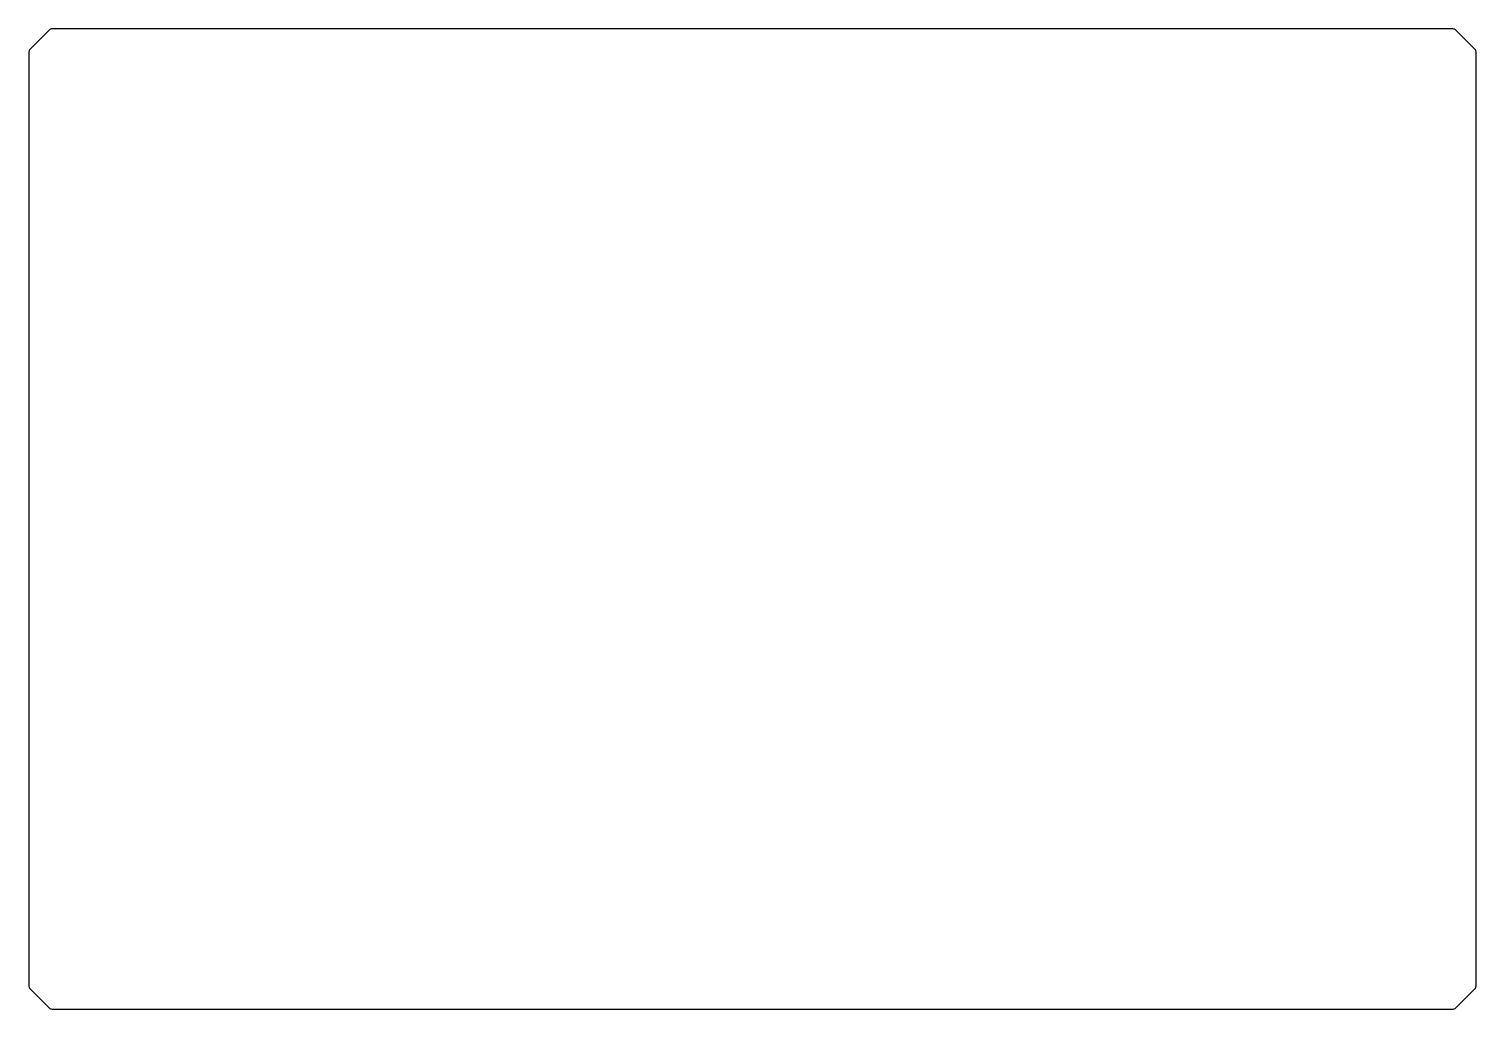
# Model space of a CAD drawing. Header units: millimetres. Extents: x -1149 to -778, y -302 to -51.
import ezdxf

# ---------------------------------------------------------------- set-up
doc = ezdxf.new("R2010")
doc.units = ezdxf.units.MM
doc.layers.get('0').update_dxf_attribs({"linetype": 'CONTINUOUS'})

msp = doc.modelspace()

# ---------------------------------------------------------------- linework, layer by layer
msp.add_lwpolyline([(-1142.62, -50.82, 0.198912), (-1143.33, -51.12), (-1148.25, -56.03, 0.198912), (-1148.54, -56.74), (-1148.54, -296.31, 0.198912), (-1148.25, -297.02), (-1143.33, -301.93, 0.198912), (-1142.62, -302.22), (-783.45, -302.22, 0.198912), (-782.75, -301.93), (-777.83, -297.02, 0.198912), (-777.54, -296.31), (-777.54, -56.74, 0.198912), (-777.83, -56.03), (-782.75, -51.12, 0.198912), (-783.45, -50.82)], format="xyb", close=True)

doc.saveas('drawing.dxf')
